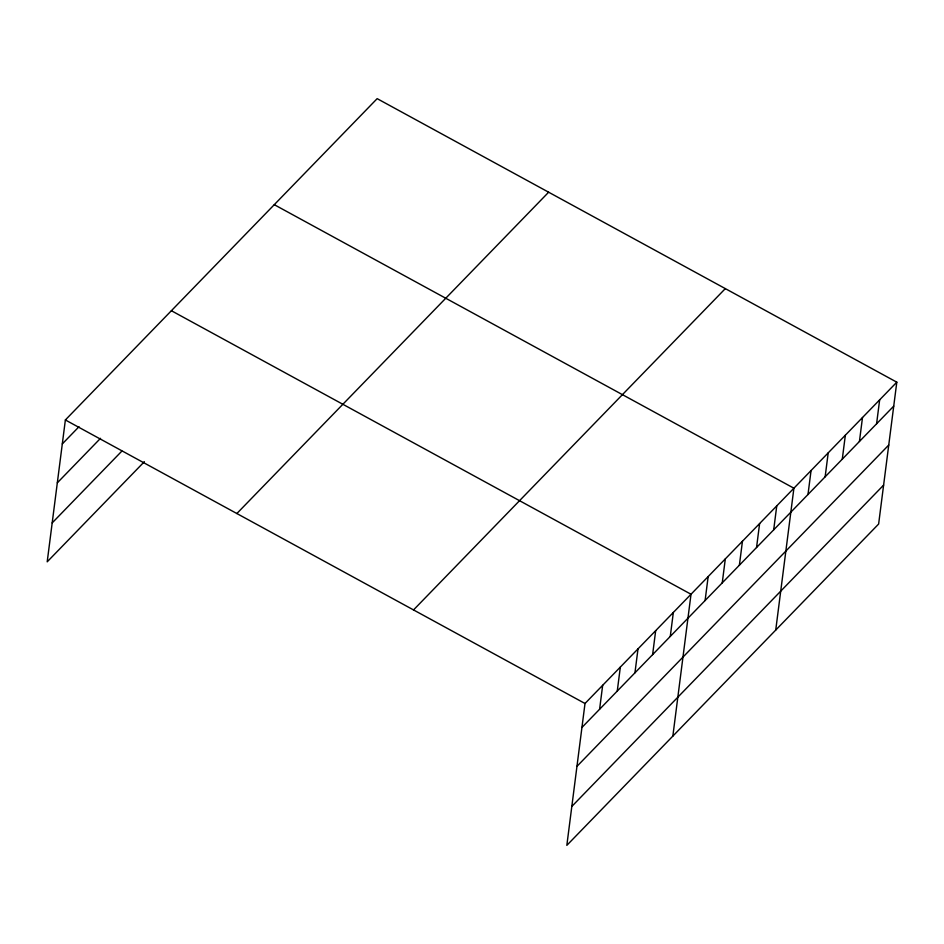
<?xml version="1.0" encoding="UTF-8"?>
<svg xmlns="http://www.w3.org/2000/svg" width="944" height="944" viewBox="0 0 944 944"><rect width="100%" height="100%" fill="white"/><g stroke="black" fill="none" stroke-linecap="round" stroke-linejoin="round"><path stroke-width="1.42" d="M896.8 382.178L585.009 703.492L566.837 845.352L878.628 524.038L896.8 382.178L377.163 98.648L65.372 419.962L47.2 561.822L144.373 461.675M599.605 709.251L602.673 685.285M617.27 691.032L620.338 667.078M634.946 672.824L638.014 648.87M652.611 654.617L655.679 630.663M670.275 636.409L673.343 612.455M672.848 736.108L691.02 594.248L171.383 310.718M705.097 600.537L708.165 576.572M722.243 582.861L725.311 558.907M739.388 565.185L742.456 541.231M756.545 547.52L759.613 523.554M773.691 529.844L776.759 505.89M775.732 630.073L793.904 488.213L274.279 204.683M807.993 494.503L811.061 470.537M825.139 476.826L828.207 452.872M842.284 459.15L845.352 435.196M859.429 441.485L862.497 417.519M876.587 423.809L879.655 399.855M62.304 443.928L78.989 426.723M57.324 482.832L100.512 438.323M52.18 522.917L121.87 451.09M236.85 513.536L548.641 192.21M413.531 609.93L725.322 288.616M581.941 727.458L893.732 406.132M576.949 766.363L888.752 445.037M571.816 806.447L883.608 485.122M65.372 419.962L585.009 703.492"/></g></svg>
